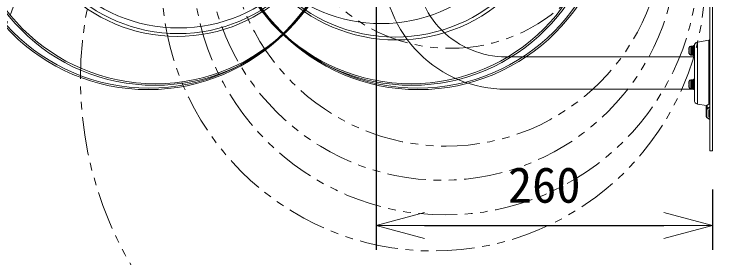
# Model space of a CAD drawing. Units: millimetres, scale not verified. Extents: x -114 to 188, y -115 to 323.
# Drawn here: x -9.92 to 26.23, y 7.88 to 20.44 of the extents above; entities that cross this region are included whole.
import ezdxf
from ezdxf.enums import TextEntityAlignment as Align

# ---------------------------------------------------------------- set-up
doc = ezdxf.new("R2010")
doc.units = ezdxf.units.MM
doc.header["$LTSCALE"] = 0.125
doc.linetypes.add('USER1', pattern=[31.75, 15.875, -3.175, 3.175, -3.175, 3.175, -3.175])
doc.layers.add('0-0_0', color=1, linetype='USER1', lineweight=18)
doc.layers.add('0-4_GAIKEI', color=1, linetype='Continuous', lineweight=18)
doc.layers.add('0-5_SUNPO', color=7, linetype='Continuous')
doc.styles.add('ＭＳ ゴシック', font='')
doc.styles.get('ＭＳ ゴシック').set_extended_font_data('MS Gothic')

# ---------------------------------------------------------------- blocks, each defined once
blk = doc.blocks.new('_Open30')
at = {"layer": '0-0_0', "color": 7, "linetype": 'Continuous'}
blk.add_line((0, 0), (-1, 0), dxfattribs=at)
blk.add_lwpolyline([(-1, 0.26795), (0, 0), (-1, -0.26795)], dxfattribs=at)
blk = doc.blocks.new('D2')
at = {"layer": '0-5_SUNPO'}
for p, q in [((202.227, 216.3471), (202.227, 195.7996)), ((219.5527, 198.9009), (219.5527, 195.7996)), ((204.727, 197.0496), (217.0527, 197.0496))]:
    blk.add_line(p, q, dxfattribs=at)
at = {"layer": '0-5_SUNPO', "xscale": 2.5, "yscale": 2.5, "rotation": 180}
blk.add_blockref('_Open30', (202.227, 197.0496), dxfattribs=at)
at = {"layer": '0-5_SUNPO', "xscale": 2.5, "yscale": 2.5}
blk.add_blockref('_Open30', (219.5527, 197.0496), dxfattribs=at)
at = {"layer": '0-5_SUNPO', "style": 'ＭＳ ゴシック'}
blk.add_text('260', height=1.833, dxfattribs=at).set_placement((209.0149, 197.6746), align=Align.BOTTOM_LEFT)
blk = doc.blocks.new('D1')
at = {"layer": '0-5_SUNPO'}
for p, q in [((211.253, 218.4809), (230.1526, 218.4809)), ((228.9026, 215.9809), (228.9026, 203.4009)), ((221.5527, 200.9009), (230.1526, 200.9009))]:
    blk.add_line(p, q, dxfattribs=at)
at = {"layer": '0-5_SUNPO', "xscale": 2.5, "yscale": 2.5}
for p, rotation in [((228.9026, 218.4809), 90), ((228.9026, 200.9009), 270)]:
    blk.add_blockref('_Open30', p, dxfattribs=dict(at, rotation=rotation))
at = {"layer": '0-5_SUNPO', "style": 'ＭＳ ゴシック'}
blk.add_text('264', height=1.833, rotation=90, dxfattribs=at).set_placement((228.2776, 207.8159), align=Align.BOTTOM_LEFT)

msp = doc.modelspace()

# ---------------------------------------------------------------- linework, layer by layer
at = {"layer": '0-0_0'}
for centre, radius in [((-2.0681, -33.5694), 71.3649), ((16.7853, -39.1736), 75.477), ((11.6752, 22.2347), 13.9918), ((13.6659, -1.8881), 37.9809), ((12.7328, 11.6963), 24.446), ((12.4503, 17.1061), 18.9477), ((12.294, 23.1172), 13.0169), ((12.1306, 23.9774), 12.0923), ((12.3323, 24.8471), 11.2062), ((12.5538, 27.361), 8.6834)]:
    msp.add_circle(centre, radius, dxfattribs=at)
at = {"layer": '0-4_GAIKEI', "color": 7}
for p, q in [((25.9217, 21.4042), (25.9217, 13.4042)), ((26.0551, 13.4042), (26.0551, 21.4042)), ((25.1217, 18.8309), (25.1217, 16.0068)), ((25.8666, 19.1008), (25.287, 18.9986)), ((25.1217, 18.2376), (15.4217, 18.2376)), ((25.0684, 16.5709), (15.4217, 16.5709)), ((25.7519, 15.7279), (25.287, 15.8099)), ((25.9217, 13.4042), (26.0551, 13.4042))]:
    msp.add_line(p, q, dxfattribs=at)
at = {"layer": '0-4_GAIKEI'}
for p, q in [((25.0684, 18.2976), (25.0684, 18.8309)), ((25.1217, 18.8309), (25.0684, 18.8309)), ((25.287, 18.9986), (25.287, 15.8099)), ((25.8666, 15.8057), (25.8666, 19.1008)), ((24.8442, 18.7009), (24.8446, 18.7009)), ((24.8491, 18.7205), (24.8491, 18.4079)), ((24.9404, 18.7943), (24.9877, 18.7968)), ((24.9404, 18.7943), (24.9404, 18.3341)), ((24.9877, 18.3316), (24.9877, 18.7968)), ((24.9884, 18.7968), (24.9877, 18.7968)), ((25.0017, 18.7909), (25.0017, 18.3376)), ((25.0084, 18.7976), (25.0084, 18.3309)), ((25.0617, 18.7976), (25.0084, 18.7976)), ((25.0617, 18.3309), (25.0617, 18.7976)), ((24.8446, 18.4276), (24.8442, 18.4276)), ((24.9404, 18.3341), (24.9877, 18.3316)), ((24.9884, 18.3316), (24.9877, 18.3316)), ((25.0617, 18.3309), (25.0084, 18.3309)), ((25.1217, 18.2976), (25.0684, 18.2976)), ((24.9404, 17.0543), (24.9877, 17.0568)), ((24.9404, 17.0543), (24.9404, 16.5941)), ((24.9877, 16.5916), (24.9877, 17.0568)), ((24.9884, 17.0568), (24.9877, 17.0568)), ((25.0017, 17.0509), (25.0017, 16.5976)), ((25.0084, 17.0576), (25.0084, 16.5909)), ((25.0617, 17.0576), (25.0084, 17.0576)), ((25.0617, 16.5909), (25.0617, 17.0576)), ((25.0684, 16.5576), (25.0684, 17.0909)), ((25.1217, 17.0909), (25.0684, 17.0909)), ((24.8442, 16.9609), (24.8446, 16.9609)), ((24.8446, 16.6876), (24.8442, 16.6876)), ((24.8491, 16.9805), (24.8491, 16.6679)), ((24.9404, 16.5941), (24.9877, 16.5916)), ((24.9884, 16.5916), (24.9877, 16.5916)), ((25.0617, 16.5909), (25.0084, 16.5909)), ((25.1217, 16.5576), (25.0684, 16.5576)), ((25.7351, 15.1698), (25.7351, 15.6789)), ((25.9217, 15.8336), (25.7827, 15.7511)), ((25.7853, 15.7575), (25.9217, 15.8384)), ((25.9217, 15.6407), (25.7955, 15.5658)), ((25.7551, 15.1556), (25.7551, 15.5045)), ((25.8684, 15.5045), (25.9217, 15.5361)), ((25.8684, 15.5045), (25.8684, 15.1556)), ((25.9217, 15.3125), (25.8684, 15.3442)), ((25.7955, 15.0942), (25.9217, 15.0193)), ((25.9217, 15.124), (25.8684, 15.1556))]:
    msp.add_line(p, q, dxfattribs=at)
for points in [[(24.8315, 18.6209), (24.8302, 18.5989), (24.8305, 18.591), (24.8308, 18.5886), (24.8311, 18.588), (24.8313, 18.5877), (24.8315, 18.5876), (24.8446, 18.5876)], [(24.8315, 18.5076), (24.8302, 18.5295), (24.8305, 18.5374), (24.831, 18.5402)], [(24.8315, 18.5876), (24.8314, 18.5876), (24.8312, 18.5877), (24.831, 18.5881), (24.8308, 18.589), (24.8304, 18.592), (24.8308, 18.612), (24.8315, 18.6209)], [(24.8446, 18.5409), (24.8315, 18.5409), (24.8314, 18.5408), (24.8312, 18.5407), (24.831, 18.5404), (24.8308, 18.5394), (24.8304, 18.5364), (24.8308, 18.5164), (24.8315, 18.5076)], [(24.8315, 16.8809), (24.8302, 16.8589), (24.8305, 16.851), (24.8308, 16.8486), (24.8311, 16.848), (24.8313, 16.8477), (24.8315, 16.8476), (24.8446, 16.8476)], [(24.8315, 16.7676), (24.8302, 16.7895), (24.8305, 16.7975), (24.8308, 16.7998), (24.8311, 16.8005), (24.8313, 16.8008), (24.8315, 16.8009)], [(24.8315, 16.8476), (24.8314, 16.8476), (24.8312, 16.8477), (24.831, 16.8481), (24.8308, 16.849), (24.8304, 16.852), (24.8308, 16.872), (24.8315, 16.8809)], [(24.8446, 16.8009), (24.8315, 16.8009), (24.8314, 16.8008), (24.8312, 16.8007), (24.831, 16.8004), (24.8308, 16.7994), (24.8304, 16.7964), (24.8308, 16.7764), (24.8315, 16.7676)], [(25.7853, 15.7575), (25.7687, 15.7457), (25.7551, 15.732), (25.7449, 15.7168), (25.7376, 15.6983), (25.7351, 15.6789)], [(25.7827, 15.7511), (25.7827, 15.5908), (25.9217, 15.6733)], [(25.9217, 15.0102), (25.7853, 15.0912), (25.7687, 15.103), (25.7551, 15.1167), (25.7449, 15.1318), (25.7376, 15.1503), (25.7351, 15.1698)]]:
    msp.add_lwpolyline(points, dxfattribs=at)
for centre, radius in [((-3.0106, 26.51), 9.9598), ((-2.9777, 26.5419), 9.911), ((-2.6656, 26.4998), 9.7253), ((-2.6329, 26.5315), 9.6767), ((10.5637, 26.4998), 9.7253), ((10.5309, 26.5315), 9.6767), ((10.9087, 26.51), 9.9598), ((10.8758, 26.5419), 9.911), ((-1.4388, 27.7651), 8.0404), ((9.7702, 27.5617), 8.4521), ((9.7058, 27.618), 8.3599), ((-1.5225, 27.5275), 8.2357), ((-1.465, 27.5847), 8.1476), ((8.9922, 27.7602), 7.8126)]:
    msp.add_circle(centre, radius, dxfattribs=at)
at = {"layer": '0-4_GAIKEI', "color": 7}
for centre, radius, start, end in [((15.4217, 22.9042), 6.3333, 179.99999, 270), ((15.4217, 22.9042), 4.6667, 179.99999, 270), ((25.8551, 19.1664), 0.0667, 280, 0), ((25.3217, 18.8016), 0.2, 100, 179.797), ((25.3217, 16.0068), 0.2, 179.99999, 260)]:
    msp.add_arc(centre, radius, start, end, dxfattribs=at)
at = {"layer": '0-4_GAIKEI'}
for centre, radius, start, end in [((25.4284, 18.5642), 0.5996, 166.82357, 174.57653), ((25.4284, 18.5642), 0.5996, 185.42347, 193.17643), ((25.4284, 18.5642), 0.6, 164.89936, 166.83372), ((25.4284, 18.5642), 0.5842, 177.71107, 182.28893), ((24.9457, 18.6945), 0.1, 93, 164.89936), ((24.9884, 18.7835), 0.0133, 0, 90), ((25.0084, 18.7909), 0.00667, 90, 179.99999), ((25.0617, 18.7909), 0.00667, 0, 90), ((25.4284, 18.5642), 0.6, 193.16628, 195.10064), ((24.9457, 18.434), 0.1, 195.10064, 267), ((24.9884, 18.3449), 0.0133, 270, 0), ((25.0084, 18.3376), 0.00667, 179.99999, 270), ((25.0617, 18.3376), 0.00667, 270, 0), ((24.9457, 16.9545), 0.1, 93, 164.89936), ((24.9884, 17.0435), 0.0133, 0, 90), ((25.0084, 17.0509), 0.00667, 90, 180), ((25.0617, 17.0509), 0.00667, 0, 90), ((25.4284, 16.8242), 0.5996, 166.82357, 174.57653), ((25.4284, 16.8242), 0.5996, 185.42347, 193.17643), ((25.4284, 16.8242), 0.6, 164.89936, 166.83372), ((25.4284, 16.8242), 0.5842, 177.71107, 182.28893), ((25.4284, 16.8242), 0.6, 193.16628, 195.10064), ((24.9457, 16.694), 0.1, 195.10064, 267), ((24.9884, 16.6049), 0.0133, 270, 0), ((25.0084, 16.5976), 0.00667, 179.99999, 270), ((25.0617, 16.5976), 0.00667, 270, 0)]:
    msp.add_arc(centre, radius, start, end, dxfattribs=at)
for centre, major_axis, ratio, start_param, end_param in [((25.8684, 15.6789), (0.1333, 0), 0.707107, 2.2690372, 3.1415927), ((25.8684, 15.5186), (-0.1333, 0), 0.707107, 5.4106299, 6.2831853), ((25.8684, 15.5045), (-0.1133, 0), 0.707107, 5.4106299, 6.2831853), ((25.7955, 15.7403), (-0.0102, 0.0172), 0.454579, 6.2830899, 6.9368318), ((25.7955, 15.58), (-0.0102, 0.0172), 0.454579, 0.6536465, 2.2244428), ((25.7551, 15.5186), (0.02, 0), 0.707107, 3.1415927, 4.712389), ((25.9417, 15.33), (-0.02, 0), 0.707107, 0, 0.0489997), ((25.7551, 15.1698), (-0.02, 0), 0.707107, 6.2831853, 7.8539816), ((25.8684, 15.1556), (-0.1133, 0), 0.707107, 6.2831853, 7.1557407), ((25.7955, 15.1084), (0.0102, 0.0172), 0.454579, 3.141688, 4.0587425), ((25.9417, 15.0001), (-0.02, 0), 0.707107, 6.2831853, 6.3376844)]:
    msp.add_ellipse(centre, major_axis=major_axis, ratio=ratio, start_param=start_param, end_param=end_param, dxfattribs=at)

# ---------------------------------------------------------------- block references
at = {"layer": '0-5_SUNPO'}
for name in ['D1', 'D2']:
    msp.add_blockref(name, (-193.4976, -187.4967), dxfattribs=at)

doc.saveas('drawing.dxf')
